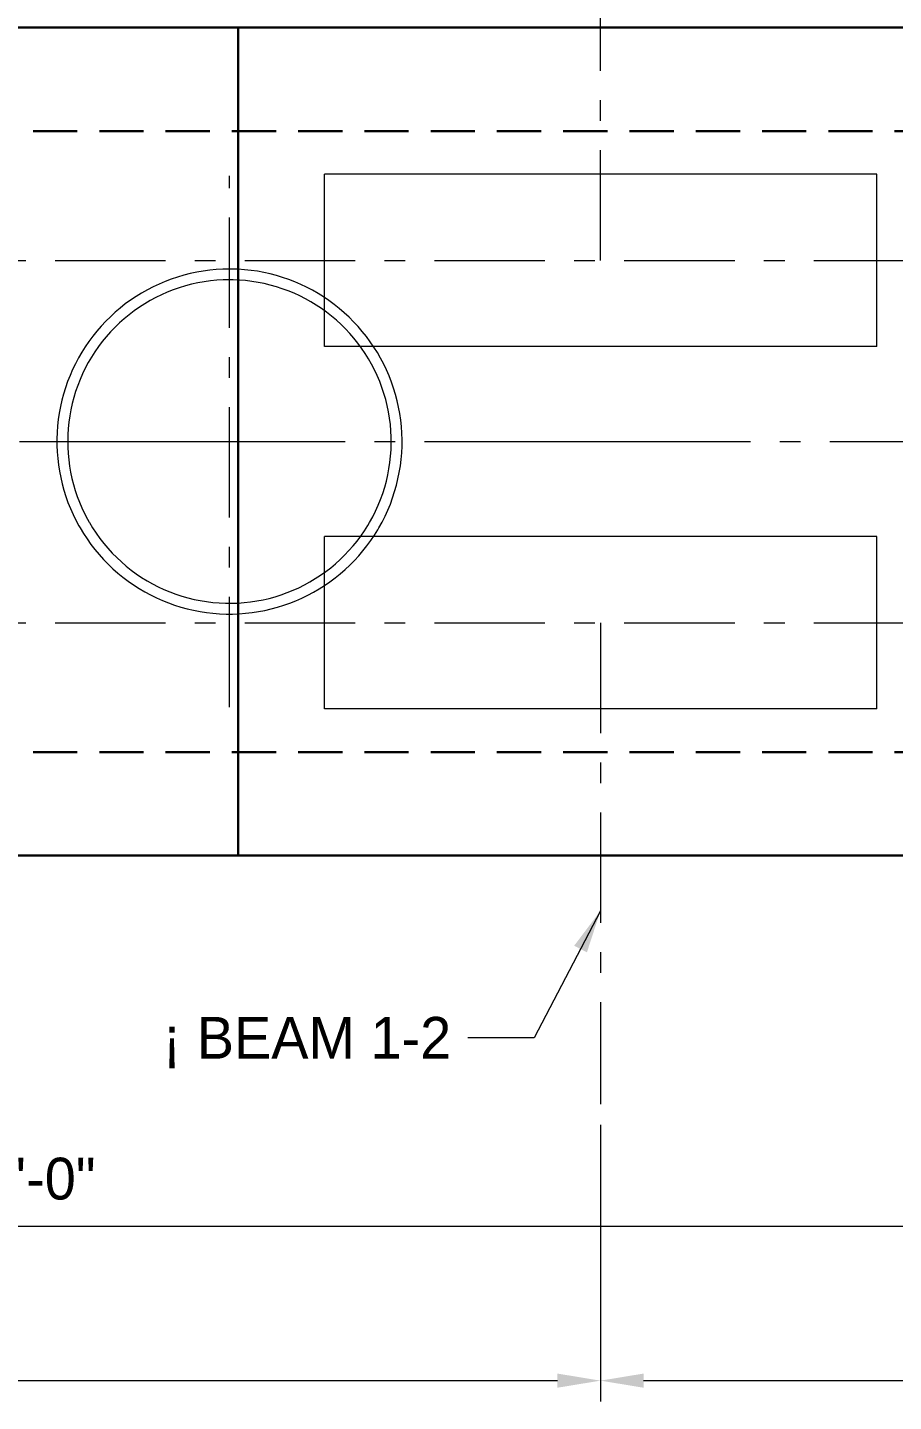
# Model space of a CAD drawing. Extents: x -1 to 861, y -26 to 2.
# Drawn here: x 254.44 to 258.62, y -10.31 to -3.67 of the extents above; entities that cross this region are included whole.
import ezdxf
from ezdxf.enums import TextEntityAlignment as Align

# ---------------------------------------------------------------- set-up
doc = ezdxf.new("R2010")
doc.units = 21
doc.header["$MEASUREMENT"] = 0
for name, pattern in [('DGN2', [0.12, 0.08, -0.04]), ('DGN4', [0.336, 0.2, -0.053, 0.03, -0.053]), ('DGN7', [0.726, 0.59, -0.053, 0.03, -0.053])]:
    doc.linetypes.add(name, pattern=pattern)
for name, color, linetype, lineweight in [('BearingPadMisc', 5, 'Continuous', 15), ('CL_Major', 1, 'DGN7', 9), ('CL_Minor', 7, 'DGN4', 9), ('Dimension', 7, 'Continuous', 9), ('Leader', 7, 'Continuous', 9), ('PileSteel_h', 30, 'DGN2', 15), ('SubStrConc', 3, 'Continuous', 30), ('SubStrConc2', 3, 'Continuous', 30), ('SubStrConc_h', 3, 'DGN2', 30), ('TextStructures', 7, 'Continuous', 9)]:
    doc.layers.add(name, color=color, linetype=linetype, lineweight=lineweight)
doc.styles.add('FDOT Structures', font='FDOT.ttf')
doc.styles.add('FDOT Structures Annotation', font='FDOT.ttf')

msp = doc.modelspace()

# ---------------------------------------------------------------- linework, layer by layer
at = {"layer": 'BearingPadMisc'}
for points in [[(258.5417, -4.3776), (255.875, -4.3776)], [(255.875, -5.211), (255.875, -4.3776)], [(258.5417, -5.2109), (258.5417, -4.3776)], [(258.5417, -5.2109), (255.875, -5.211)], [(258.5417, -6.1276), (255.8751, -6.1276)], [(255.8751, -6.961), (255.8751, -6.1276)], [(258.5417, -6.9609), (258.5417, -6.1276)], [(258.5417, -6.9609), (255.8751, -6.961)]]:
    msp.add_lwpolyline(points, dxfattribs=at)
at = {"layer": 'CL_Major', "ltscale": 2.666667}
msp.add_line((242.6667, -5.6694), (263.1667, -5.6694), dxfattribs=at)
at = {"layer": 'CL_Minor', "ltscale": 2.666667}
for p, q in [((257.208, -4.7947), (257.208, -2.4692)), ((255.4167, -6.9527), (255.4167, -4.386)), ((242.6667, -4.7947), (263.1667, -4.7947)), ((242.6667, -6.5447), (263.1667, -6.5447)), ((257.208, -6.5447), (257.208, -8.8696))]:
    msp.add_line(p, q, dxfattribs=at)
at = {"layer": 'Dimension'}
for p, q in [((257.208, -8.9704), (257.208, -10.3065)), ((257.208, -8.9704), (257.208, -10.3065)), ((245.625, -9.459), (260.2084, -9.459)), ((248.8333, -10.2057), (256.9998, -10.2057)), ((257.4163, -10.2057), (262.2918, -10.2057))]:
    msp.add_line(p, q, dxfattribs=at)
for points in [[(256.9998, -10.1714), (257.208, -10.2057), (256.9998, -10.2399)], [(257.4163, -10.2399), (257.208, -10.2057), (257.4163, -10.1714)]]:
    msp.add_solid(points, dxfattribs=at)
at = {"layer": 'Leader'}
msp.add_lwpolyline([(257.208, -7.9362), (256.888, -8.5496), (256.568, -8.5496)], dxfattribs=at)
msp.add_solid([(257.208, -7.9362), (257.1425, -8.1369), (257.0809, -8.1048)], dxfattribs=at)
at = {"layer": 'PileSteel_h', "ltscale": 2.666667}
for points in [[(255.4167, -4.836), (255.3848, -4.8366), (255.353, -4.8384), (255.3213, -4.8415), (255.2898, -4.8457), (255.2584, -4.8512), (255.2273, -4.8578), (255.1965, -4.8656), (255.166, -4.8746), (255.1359, -4.8847), (255.1063, -4.896), (255.077, -4.9084), (255.0483, -4.9218), (255.0202, -4.9364), (254.9926, -4.952), (254.9656, -4.9686), (254.9393, -4.9863), (254.9137, -5.0049), (254.8889, -5.0245), (254.8648, -5.045), (254.8415, -5.0664), (254.819, -5.0886), (254.7974, -5.1117), (254.7767, -5.1356), (254.757, -5.1602), (254.7382, -5.1855), (254.7203, -5.2116), (254.7035, -5.2383), (254.6877, -5.2656), (254.673, -5.2934), (254.6593, -5.3218), (254.6467, -5.3507), (254.6352, -5.38), (254.6248, -5.4097), (254.6156, -5.4398), (254.6075, -5.4702), (254.6006, -5.5008), (254.5948, -5.5317), (254.5902, -5.5628), (254.5868, -5.594), (254.5845, -5.6253), (254.5835, -5.6567), (254.5836, -5.6881), (254.5849, -5.7194), (254.5874, -5.7507), (254.591, -5.7818), (254.5958, -5.8127), (254.6018, -5.8435), (254.6089, -5.8739), (254.6171, -5.9041), (254.6265, -5.934), (254.637, -5.9634), (254.6486, -5.9924), (254.6612, -6.021), (254.6749, -6.049), (254.6896, -6.0765), (254.695, -6.086), (254.7115, -6.1133), (254.729, -6.1399), (254.7475, -6.1659), (254.7669, -6.1911), (254.7873, -6.2155), (254.8086, -6.2391), (254.8308, -6.2619), (254.8538, -6.2838), (254.8776, -6.3048), (254.9022, -6.3248), (254.9275, -6.344), (254.9535, -6.3621), (254.9802, -6.3792), (255.0075, -6.3953), (255.0354, -6.4103), (255.0639, -6.4243), (255.0928, -6.4371), (255.1222, -6.4489), (255.152, -6.4595), (255.1822, -6.469), (255.2127, -6.4773), (255.2434, -6.4844), (255.2744, -6.4904), (255.3057, -6.4952), (255.337, -6.4988), (255.3685, -6.5013), (255.4, -6.5025), (255.4315, -6.5025), (255.463, -6.5014), (255.4944, -6.499), (255.5257, -6.4955), (255.5569, -6.4908), (255.5878, -6.4849), (255.6185, -6.4779), (255.6488, -6.4697), (255.6789, -6.4603), (255.7085, -6.4499), (255.7377, -6.4383), (255.7665, -6.4257), (255.7947, -6.412), (255.8224, -6.3972), (255.8495, -6.3814), (255.876, -6.3647), (255.9018, -6.3469), (255.927, -6.3282), (255.9514, -6.3085), (255.975, -6.288), (255.9978, -6.2666), (256.0198, -6.2444), (256.041, -6.2213), (256.0613, -6.1975), (256.0806, -6.173), (256.099, -6.1478), (256.1165, -6.1219), (256.1329, -6.0954), (256.1384, -6.086), (256.1538, -6.0581), (256.1681, -6.0296), (256.1813, -6.0006), (256.1934, -5.9712), (256.2044, -5.9413), (256.2142, -5.9111), (256.2228, -5.8805), (256.2303, -5.8496), (256.2366, -5.8185), (256.2417, -5.7871), (256.2456, -5.7556), (256.2482, -5.724), (256.2497, -5.6924), (256.25, -5.6607), (256.2491, -5.629), (256.2469, -5.5974), (256.2436, -5.5659), (256.2391, -5.5346), (256.2334, -5.5035), (256.2265, -5.4726), (256.2185, -5.4421), (256.2093, -5.4118), (256.1989, -5.382), (256.1875, -5.3525), (256.1749, -5.3236), (256.1613, -5.2951), (256.1466, -5.2672), (256.1309, -5.2399), (256.1141, -5.2132), (256.0964, -5.1871), (256.0777, -5.1618), (256.058, -5.1372), (256.0375, -5.1134), (256.016, -5.0903), (255.9938, -5.0681), (255.9707, -5.0468), (255.9468, -5.0263), (255.9222, -5.0068), (255.8969, -4.9882), (255.8709, -4.9706), (255.8443, -4.954), (255.817, -4.9384), (255.7892, -4.9239), (255.7609, -4.9104), (255.7322, -4.898), (255.703, -4.8867), (255.6734, -4.8765), (255.6434, -4.8674), (255.6131, -4.8595), (255.5826, -4.8527), (255.5519, -4.847), (255.521, -4.8425), (255.4899, -4.8392), (255.4588, -4.837), (255.4376, -4.8362), (255.4167, -4.836)], [(255.4167, -4.836), (255.3848, -4.8366), (255.353, -4.8384), (255.3213, -4.8415), (255.2898, -4.8457), (255.2584, -4.8512), (255.2273, -4.8578), (255.1965, -4.8656), (255.166, -4.8746), (255.1359, -4.8847), (255.1063, -4.896), (255.077, -4.9084), (255.0483, -4.9218), (255.0202, -4.9364), (254.9926, -4.952), (254.9656, -4.9686), (254.9393, -4.9863), (254.9137, -5.0049), (254.8889, -5.0245), (254.8648, -5.045), (254.8415, -5.0664), (254.819, -5.0886), (254.7974, -5.1117), (254.7767, -5.1356), (254.757, -5.1602), (254.7382, -5.1855), (254.7203, -5.2116), (254.7035, -5.2383), (254.6877, -5.2656), (254.673, -5.2934), (254.6593, -5.3218), (254.6467, -5.3507), (254.6352, -5.38), (254.6248, -5.4097), (254.6156, -5.4398), (254.6075, -5.4702), (254.6006, -5.5008), (254.5948, -5.5317), (254.5902, -5.5628), (254.5868, -5.594), (254.5845, -5.6253), (254.5835, -5.6567), (254.5836, -5.6881), (254.5849, -5.7194), (254.5874, -5.7507), (254.591, -5.7818), (254.5958, -5.8127), (254.6018, -5.8435), (254.6089, -5.8739), (254.6171, -5.9041), (254.6265, -5.934), (254.637, -5.9634), (254.6486, -5.9924), (254.6612, -6.021), (254.6749, -6.049), (254.6896, -6.0765), (254.695, -6.086), (254.7115, -6.1133), (254.729, -6.1399), (254.7475, -6.1659), (254.7669, -6.1911), (254.7873, -6.2155), (254.8086, -6.2391), (254.8308, -6.2619), (254.8538, -6.2838), (254.8776, -6.3048), (254.9022, -6.3248), (254.9275, -6.344), (254.9535, -6.3621), (254.9802, -6.3792), (255.0075, -6.3953), (255.0354, -6.4103), (255.0639, -6.4243), (255.0928, -6.4371), (255.1222, -6.4489), (255.152, -6.4595), (255.1822, -6.469), (255.2127, -6.4773), (255.2434, -6.4844), (255.2744, -6.4904), (255.3057, -6.4952), (255.337, -6.4988), (255.3685, -6.5013), (255.4, -6.5025), (255.4315, -6.5025), (255.463, -6.5014), (255.4944, -6.499), (255.5257, -6.4955), (255.5569, -6.4908), (255.5878, -6.4849), (255.6185, -6.4779), (255.6488, -6.4697), (255.6789, -6.4603), (255.7085, -6.4499), (255.7377, -6.4383), (255.7665, -6.4257), (255.7947, -6.412), (255.8224, -6.3972), (255.8495, -6.3814), (255.876, -6.3647), (255.9018, -6.3469), (255.927, -6.3282), (255.9514, -6.3085), (255.975, -6.288), (255.9978, -6.2666), (256.0198, -6.2444), (256.041, -6.2213), (256.0613, -6.1975), (256.0806, -6.173), (256.099, -6.1478), (256.1165, -6.1219), (256.1329, -6.0954), (256.1384, -6.086), (256.1538, -6.0581), (256.1681, -6.0296), (256.1813, -6.0006), (256.1934, -5.9712), (256.2044, -5.9413), (256.2142, -5.9111), (256.2228, -5.8805), (256.2303, -5.8496), (256.2366, -5.8185), (256.2417, -5.7871), (256.2456, -5.7556), (256.2482, -5.724), (256.2497, -5.6924), (256.25, -5.6607), (256.2491, -5.629), (256.2469, -5.5974), (256.2436, -5.5659), (256.2391, -5.5346), (256.2334, -5.5035), (256.2265, -5.4726), (256.2185, -5.4421), (256.2093, -5.4118), (256.1989, -5.382), (256.1875, -5.3525), (256.1749, -5.3236), (256.1613, -5.2951), (256.1466, -5.2672), (256.1309, -5.2399), (256.1141, -5.2132), (256.0964, -5.1871), (256.0777, -5.1618), (256.058, -5.1372), (256.0375, -5.1134), (256.016, -5.0903), (255.9938, -5.0681), (255.9707, -5.0468), (255.9468, -5.0263), (255.9222, -5.0068), (255.8969, -4.9882), (255.8709, -4.9706), (255.8443, -4.954), (255.817, -4.9384), (255.7892, -4.9239), (255.7609, -4.9104), (255.7322, -4.898), (255.703, -4.8867), (255.6734, -4.8765), (255.6434, -4.8674), (255.6131, -4.8595), (255.5826, -4.8527), (255.5519, -4.847), (255.521, -4.8425), (255.4899, -4.8392), (255.4588, -4.837), (255.4376, -4.8362), (255.4167, -4.836)], [(255.4167, -4.836), (255.3848, -4.8366), (255.353, -4.8384), (255.3213, -4.8415), (255.2898, -4.8457), (255.2584, -4.8512), (255.2273, -4.8578), (255.1965, -4.8656), (255.166, -4.8746), (255.1359, -4.8847), (255.1063, -4.896), (255.077, -4.9084), (255.0483, -4.9218), (255.0202, -4.9364), (254.9926, -4.952), (254.9656, -4.9686), (254.9393, -4.9863), (254.9137, -5.0049), (254.8889, -5.0245), (254.8648, -5.045), (254.8415, -5.0664), (254.819, -5.0886), (254.7974, -5.1117), (254.7767, -5.1356), (254.757, -5.1602), (254.7382, -5.1855), (254.7203, -5.2116), (254.7035, -5.2383), (254.6877, -5.2656), (254.673, -5.2934), (254.6593, -5.3218), (254.6467, -5.3507), (254.6352, -5.38), (254.6248, -5.4097), (254.6156, -5.4398), (254.6075, -5.4702), (254.6006, -5.5008), (254.5948, -5.5317), (254.5902, -5.5628), (254.5868, -5.594), (254.5845, -5.6253), (254.5835, -5.6567), (254.5836, -5.6881), (254.5849, -5.7194), (254.5874, -5.7507), (254.591, -5.7818), (254.5958, -5.8127), (254.6018, -5.8435), (254.6089, -5.8739), (254.6171, -5.9041), (254.6265, -5.934), (254.637, -5.9634), (254.6486, -5.9924), (254.6612, -6.021), (254.6749, -6.049), (254.6896, -6.0765), (254.695, -6.086), (254.7115, -6.1133), (254.729, -6.1399), (254.7475, -6.1659), (254.7669, -6.1911), (254.7873, -6.2155), (254.8086, -6.2391), (254.8308, -6.2619), (254.8538, -6.2838), (254.8776, -6.3048), (254.9022, -6.3248), (254.9275, -6.344), (254.9535, -6.3621), (254.9802, -6.3792), (255.0075, -6.3953), (255.0354, -6.4103), (255.0639, -6.4243), (255.0928, -6.4371), (255.1222, -6.4489), (255.152, -6.4595), (255.1822, -6.469), (255.2127, -6.4773), (255.2434, -6.4844), (255.2744, -6.4904), (255.3057, -6.4952), (255.337, -6.4988), (255.3685, -6.5013), (255.4, -6.5025), (255.4315, -6.5025), (255.463, -6.5014), (255.4944, -6.499), (255.5257, -6.4955), (255.5569, -6.4908), (255.5878, -6.4849), (255.6185, -6.4779), (255.6488, -6.4697), (255.6789, -6.4603), (255.7085, -6.4499), (255.7377, -6.4383), (255.7665, -6.4257), (255.7947, -6.412), (255.8224, -6.3972), (255.8495, -6.3814), (255.876, -6.3647), (255.9018, -6.3469), (255.927, -6.3282), (255.9514, -6.3085), (255.975, -6.288), (255.9978, -6.2666), (256.0198, -6.2444), (256.041, -6.2213), (256.0613, -6.1975), (256.0806, -6.173), (256.099, -6.1478), (256.1165, -6.1219), (256.1329, -6.0954), (256.1384, -6.086), (256.1538, -6.0581), (256.1681, -6.0296), (256.1813, -6.0006), (256.1934, -5.9712), (256.2044, -5.9413), (256.2142, -5.9111), (256.2228, -5.8805), (256.2303, -5.8496), (256.2366, -5.8185), (256.2417, -5.7871), (256.2456, -5.7556), (256.2482, -5.724), (256.2497, -5.6924), (256.25, -5.6607), (256.2491, -5.629), (256.2469, -5.5974), (256.2436, -5.5659), (256.2391, -5.5346), (256.2334, -5.5035), (256.2265, -5.4726), (256.2185, -5.4421), (256.2093, -5.4118), (256.1989, -5.382), (256.1875, -5.3525), (256.1749, -5.3236), (256.1613, -5.2951), (256.1466, -5.2672), (256.1309, -5.2399), (256.1141, -5.2132), (256.0964, -5.1871), (256.0777, -5.1618), (256.058, -5.1372), (256.0375, -5.1134), (256.016, -5.0903), (255.9938, -5.0681), (255.9707, -5.0468), (255.9468, -5.0263), (255.9222, -5.0068), (255.8969, -4.9882), (255.8709, -4.9706), (255.8443, -4.954), (255.817, -4.9384), (255.7892, -4.9239), (255.7609, -4.9104), (255.7322, -4.898), (255.703, -4.8867), (255.6734, -4.8765), (255.6434, -4.8674), (255.6131, -4.8595), (255.5826, -4.8527), (255.5519, -4.847), (255.521, -4.8425), (255.4899, -4.8392), (255.4588, -4.837), (255.4376, -4.8362), (255.4167, -4.836)], [(255.4167, -4.836), (255.3848, -4.8366), (255.353, -4.8384), (255.3213, -4.8415), (255.2898, -4.8457), (255.2584, -4.8512), (255.2273, -4.8578), (255.1965, -4.8656), (255.166, -4.8746), (255.1359, -4.8847), (255.1063, -4.896), (255.077, -4.9084), (255.0483, -4.9218), (255.0202, -4.9364), (254.9926, -4.952), (254.9656, -4.9686), (254.9393, -4.9863), (254.9137, -5.0049), (254.8889, -5.0245), (254.8648, -5.045), (254.8415, -5.0664), (254.819, -5.0886), (254.7974, -5.1117), (254.7767, -5.1356), (254.757, -5.1602), (254.7382, -5.1855), (254.7203, -5.2116), (254.7035, -5.2383), (254.6877, -5.2656), (254.673, -5.2934), (254.6593, -5.3218), (254.6467, -5.3507), (254.6352, -5.38), (254.6248, -5.4097), (254.6156, -5.4398), (254.6075, -5.4702), (254.6006, -5.5008), (254.5948, -5.5317), (254.5902, -5.5628), (254.5868, -5.594), (254.5845, -5.6253), (254.5835, -5.6567), (254.5836, -5.6881), (254.5849, -5.7194), (254.5874, -5.7507), (254.591, -5.7818), (254.5958, -5.8127), (254.6018, -5.8435), (254.6089, -5.8739), (254.6171, -5.9041), (254.6265, -5.934), (254.637, -5.9634), (254.6486, -5.9924), (254.6612, -6.021), (254.6749, -6.049), (254.6896, -6.0765), (254.695, -6.086), (254.7115, -6.1133), (254.729, -6.1399), (254.7475, -6.1659), (254.7669, -6.1911), (254.7873, -6.2155), (254.8086, -6.2391), (254.8308, -6.2619), (254.8538, -6.2838), (254.8776, -6.3048), (254.9022, -6.3248), (254.9275, -6.344), (254.9535, -6.3621), (254.9802, -6.3792), (255.0075, -6.3953), (255.0354, -6.4103), (255.0639, -6.4243), (255.0928, -6.4371), (255.1222, -6.4489), (255.152, -6.4595), (255.1822, -6.469), (255.2127, -6.4773), (255.2434, -6.4844), (255.2744, -6.4904), (255.3057, -6.4952), (255.337, -6.4988), (255.3685, -6.5013), (255.4, -6.5025), (255.4315, -6.5025), (255.463, -6.5014), (255.4944, -6.499), (255.5257, -6.4955), (255.5569, -6.4908), (255.5878, -6.4849), (255.6185, -6.4779), (255.6488, -6.4697), (255.6789, -6.4603), (255.7085, -6.4499), (255.7377, -6.4383), (255.7665, -6.4257), (255.7947, -6.412), (255.8224, -6.3972), (255.8495, -6.3814), (255.876, -6.3647), (255.9018, -6.3469), (255.927, -6.3282), (255.9514, -6.3085), (255.975, -6.288), (255.9978, -6.2666), (256.0198, -6.2444), (256.041, -6.2213), (256.0613, -6.1975), (256.0806, -6.173), (256.099, -6.1478), (256.1165, -6.1219), (256.1329, -6.0954), (256.1384, -6.086), (256.1538, -6.0581), (256.1681, -6.0296), (256.1813, -6.0006), (256.1934, -5.9712), (256.2044, -5.9413), (256.2142, -5.9111), (256.2228, -5.8805), (256.2303, -5.8496), (256.2366, -5.8185), (256.2417, -5.7871), (256.2456, -5.7556), (256.2482, -5.724), (256.2497, -5.6924), (256.25, -5.6607), (256.2491, -5.629), (256.2469, -5.5974), (256.2436, -5.5659), (256.2391, -5.5346), (256.2334, -5.5035), (256.2265, -5.4726), (256.2185, -5.4421), (256.2093, -5.4118), (256.1989, -5.382), (256.1875, -5.3525), (256.1749, -5.3236), (256.1613, -5.2951), (256.1466, -5.2672), (256.1309, -5.2399), (256.1141, -5.2132), (256.0964, -5.1871), (256.0777, -5.1618), (256.058, -5.1372), (256.0375, -5.1134), (256.016, -5.0903), (255.9938, -5.0681), (255.9707, -5.0468), (255.9468, -5.0263), (255.9222, -5.0068), (255.8969, -4.9882), (255.8709, -4.9706), (255.8443, -4.954), (255.817, -4.9384), (255.7892, -4.9239), (255.7609, -4.9104), (255.7322, -4.898), (255.703, -4.8867), (255.6734, -4.8765), (255.6434, -4.8674), (255.6131, -4.8595), (255.5826, -4.8527), (255.5519, -4.847), (255.521, -4.8425), (255.4899, -4.8392), (255.4588, -4.837), (255.4376, -4.8362), (255.4167, -4.836)], [(255.4167, -4.836), (255.3848, -4.8366), (255.353, -4.8384), (255.3213, -4.8415), (255.2898, -4.8457), (255.2584, -4.8512), (255.2273, -4.8578), (255.1965, -4.8656), (255.166, -4.8746), (255.1359, -4.8847), (255.1063, -4.896), (255.077, -4.9084), (255.0483, -4.9218), (255.0202, -4.9364), (254.9926, -4.952), (254.9656, -4.9686), (254.9393, -4.9863), (254.9137, -5.0049), (254.8889, -5.0245), (254.8648, -5.045), (254.8415, -5.0664), (254.819, -5.0886), (254.7974, -5.1117), (254.7767, -5.1356), (254.757, -5.1602), (254.7382, -5.1855), (254.7203, -5.2116), (254.7035, -5.2383), (254.6877, -5.2656), (254.673, -5.2934), (254.6593, -5.3218), (254.6467, -5.3507), (254.6352, -5.38), (254.6248, -5.4097), (254.6156, -5.4398), (254.6075, -5.4702), (254.6006, -5.5008), (254.5948, -5.5317), (254.5902, -5.5628), (254.5868, -5.594), (254.5845, -5.6253), (254.5835, -5.6567), (254.5836, -5.6881), (254.5849, -5.7194), (254.5874, -5.7507), (254.591, -5.7818), (254.5958, -5.8127), (254.6018, -5.8435), (254.6089, -5.8739), (254.6171, -5.9041), (254.6265, -5.934), (254.637, -5.9634), (254.6486, -5.9924), (254.6612, -6.021), (254.6749, -6.049), (254.6896, -6.0765), (254.695, -6.086), (254.7115, -6.1133), (254.729, -6.1399), (254.7475, -6.1659), (254.7669, -6.1911), (254.7873, -6.2155), (254.8086, -6.2391), (254.8308, -6.2619), (254.8538, -6.2838), (254.8776, -6.3048), (254.9022, -6.3248), (254.9275, -6.344), (254.9535, -6.3621), (254.9802, -6.3792), (255.0075, -6.3953), (255.0354, -6.4103), (255.0639, -6.4243), (255.0928, -6.4371), (255.1222, -6.4489), (255.152, -6.4595), (255.1822, -6.469), (255.2127, -6.4773), (255.2434, -6.4844), (255.2744, -6.4904), (255.3057, -6.4952), (255.337, -6.4988), (255.3685, -6.5013), (255.4, -6.5025), (255.4315, -6.5025), (255.463, -6.5014), (255.4944, -6.499), (255.5257, -6.4955), (255.5569, -6.4908), (255.5878, -6.4849), (255.6185, -6.4779), (255.6488, -6.4697), (255.6789, -6.4603), (255.7085, -6.4499), (255.7377, -6.4383), (255.7665, -6.4257), (255.7947, -6.412), (255.8224, -6.3972), (255.8495, -6.3814), (255.876, -6.3647), (255.9018, -6.3469), (255.927, -6.3282), (255.9514, -6.3085), (255.975, -6.288), (255.9978, -6.2666), (256.0198, -6.2444), (256.041, -6.2213), (256.0613, -6.1975), (256.0806, -6.173), (256.099, -6.1478), (256.1165, -6.1219), (256.1329, -6.0954), (256.1384, -6.086), (256.1538, -6.0581), (256.1681, -6.0296), (256.1813, -6.0006), (256.1934, -5.9712), (256.2044, -5.9413), (256.2142, -5.9111), (256.2228, -5.8805), (256.2303, -5.8496), (256.2366, -5.8185), (256.2417, -5.7871), (256.2456, -5.7556), (256.2482, -5.724), (256.2497, -5.6924), (256.25, -5.6607), (256.2491, -5.629), (256.2469, -5.5974), (256.2436, -5.5659), (256.2391, -5.5346), (256.2334, -5.5035), (256.2265, -5.4726), (256.2185, -5.4421), (256.2093, -5.4118), (256.1989, -5.382), (256.1875, -5.3525), (256.1749, -5.3236), (256.1613, -5.2951), (256.1466, -5.2672), (256.1309, -5.2399), (256.1141, -5.2132), (256.0964, -5.1871), (256.0777, -5.1618), (256.058, -5.1372), (256.0375, -5.1134), (256.016, -5.0903), (255.9938, -5.0681), (255.9707, -5.0468), (255.9468, -5.0263), (255.9222, -5.0068), (255.8969, -4.9882), (255.8709, -4.9706), (255.8443, -4.954), (255.817, -4.9384), (255.7892, -4.9239), (255.7609, -4.9104), (255.7322, -4.898), (255.703, -4.8867), (255.6734, -4.8765), (255.6434, -4.8674), (255.6131, -4.8595), (255.5826, -4.8527), (255.5519, -4.847), (255.521, -4.8425), (255.4899, -4.8392), (255.4588, -4.837), (255.4376, -4.8362), (255.4167, -4.836)], [(255.4167, -4.836), (255.3848, -4.8366), (255.353, -4.8384), (255.3213, -4.8415), (255.2898, -4.8457), (255.2584, -4.8512), (255.2273, -4.8578), (255.1965, -4.8656), (255.166, -4.8746), (255.1359, -4.8847), (255.1063, -4.896), (255.077, -4.9084), (255.0483, -4.9218), (255.0202, -4.9364), (254.9926, -4.952), (254.9656, -4.9686), (254.9393, -4.9863), (254.9137, -5.0049), (254.8889, -5.0245), (254.8648, -5.045), (254.8415, -5.0664), (254.819, -5.0886), (254.7974, -5.1117), (254.7767, -5.1356), (254.757, -5.1602), (254.7382, -5.1855), (254.7203, -5.2116), (254.7035, -5.2383), (254.6877, -5.2656), (254.673, -5.2934), (254.6593, -5.3218), (254.6467, -5.3507), (254.6352, -5.38), (254.6248, -5.4097), (254.6156, -5.4398), (254.6075, -5.4702), (254.6006, -5.5008), (254.5948, -5.5317), (254.5902, -5.5628), (254.5868, -5.594), (254.5845, -5.6253), (254.5835, -5.6567), (254.5836, -5.6881), (254.5849, -5.7194), (254.5874, -5.7507), (254.591, -5.7818), (254.5958, -5.8127), (254.6018, -5.8435), (254.6089, -5.8739), (254.6171, -5.9041), (254.6265, -5.934), (254.637, -5.9634), (254.6486, -5.9924), (254.6612, -6.021), (254.6749, -6.049), (254.6896, -6.0765), (254.695, -6.086), (254.7115, -6.1133), (254.729, -6.1399), (254.7475, -6.1659), (254.7669, -6.1911), (254.7873, -6.2155), (254.8086, -6.2391), (254.8308, -6.2619), (254.8538, -6.2838), (254.8776, -6.3048), (254.9022, -6.3248), (254.9275, -6.344), (254.9535, -6.3621), (254.9802, -6.3792), (255.0075, -6.3953), (255.0354, -6.4103), (255.0639, -6.4243), (255.0928, -6.4371), (255.1222, -6.4489), (255.152, -6.4595), (255.1822, -6.469), (255.2127, -6.4773), (255.2434, -6.4844), (255.2744, -6.4904), (255.3057, -6.4952), (255.337, -6.4988), (255.3685, -6.5013), (255.4, -6.5025), (255.4315, -6.5025), (255.463, -6.5014), (255.4944, -6.499), (255.5257, -6.4955), (255.5569, -6.4908), (255.5878, -6.4849), (255.6185, -6.4779), (255.6488, -6.4697), (255.6789, -6.4603), (255.7085, -6.4499), (255.7377, -6.4383), (255.7665, -6.4257), (255.7947, -6.412), (255.8224, -6.3972), (255.8495, -6.3814), (255.876, -6.3647), (255.9018, -6.3469), (255.927, -6.3282), (255.9514, -6.3085), (255.975, -6.288), (255.9978, -6.2666), (256.0198, -6.2444), (256.041, -6.2213), (256.0613, -6.1975), (256.0806, -6.173), (256.099, -6.1478), (256.1165, -6.1219), (256.1329, -6.0954), (256.1384, -6.086), (256.1538, -6.0581), (256.1681, -6.0296), (256.1813, -6.0006), (256.1934, -5.9712), (256.2044, -5.9413), (256.2142, -5.9111), (256.2228, -5.8805), (256.2303, -5.8496), (256.2366, -5.8185), (256.2417, -5.7871), (256.2456, -5.7556), (256.2482, -5.724), (256.2497, -5.6924), (256.25, -5.6607), (256.2491, -5.629), (256.2469, -5.5974), (256.2436, -5.5659), (256.2391, -5.5346), (256.2334, -5.5035), (256.2265, -5.4726), (256.2185, -5.4421), (256.2093, -5.4118), (256.1989, -5.382), (256.1875, -5.3525), (256.1749, -5.3236), (256.1613, -5.2951), (256.1466, -5.2672), (256.1309, -5.2399), (256.1141, -5.2132), (256.0964, -5.1871), (256.0777, -5.1618), (256.058, -5.1372), (256.0375, -5.1134), (256.016, -5.0903), (255.9938, -5.0681), (255.9707, -5.0468), (255.9468, -5.0263), (255.9222, -5.0068), (255.8969, -4.9882), (255.8709, -4.9706), (255.8443, -4.954), (255.817, -4.9384), (255.7892, -4.9239), (255.7609, -4.9104), (255.7322, -4.898), (255.703, -4.8867), (255.6734, -4.8765), (255.6434, -4.8674), (255.6131, -4.8595), (255.5826, -4.8527), (255.5519, -4.847), (255.521, -4.8425), (255.4899, -4.8392), (255.4588, -4.837), (255.4376, -4.8362), (255.4167, -4.836)], [(255.4167, -4.8881), (255.3858, -4.8887), (255.355, -4.8905), (255.3243, -4.8936), (255.2938, -4.8978), (255.2635, -4.9032), (255.2334, -4.9099), (255.2036, -4.9177), (255.1742, -4.9267), (255.1452, -4.9368), (255.1166, -4.948), (255.0884, -4.9604), (255.0608, -4.9738), (255.0338, -4.9884), (255.0073, -5.0039), (254.9815, -5.0205), (254.9564, -5.0381), (254.932, -5.0566), (254.9083, -5.0761), (254.8855, -5.0965), (254.8634, -5.1177), (254.8423, -5.1398), (254.822, -5.1627), (254.8026, -5.1864), (254.7842, -5.2108), (254.7667, -5.2359), (254.7503, -5.2616), (254.7349, -5.288), (254.7205, -5.3149), (254.7072, -5.3423), (254.695, -5.3703), (254.6838, -5.3987), (254.6738, -5.4274), (254.665, -5.4566), (254.6573, -5.486), (254.6507, -5.5158), (254.6453, -5.5457), (254.6411, -5.5758), (254.638, -5.6061), (254.6362, -5.6364), (254.6355, -5.6668), (254.636, -5.6971), (254.6376, -5.7274), (254.6405, -5.7577), (254.6445, -5.7877), (254.6497, -5.8176), (254.656, -5.8472), (254.6635, -5.8766), (254.672, -5.9056), (254.6818, -5.9343), (254.6926, -5.9625), (254.7045, -5.9903), (254.7174, -6.0176), (254.7314, -6.0444), (254.7397, -6.0592), (254.7401, -6.06), (254.7561, -6.0864), (254.7731, -6.1121), (254.7911, -6.1372), (254.81, -6.1615), (254.8299, -6.1851), (254.8507, -6.2078), (254.8723, -6.2297), (254.8948, -6.2507), (254.9181, -6.2708), (254.9421, -6.2899), (254.9669, -6.3081), (254.9924, -6.3253), (255.0185, -6.3414), (255.0452, -6.3566), (255.0724, -6.3706), (255.1002, -6.3836), (255.1285, -6.3955), (255.1572, -6.4062), (255.1862, -6.4158), (255.2157, -6.4243), (255.2454, -6.4316), (255.2754, -6.4377), (255.3055, -6.4426), (255.3359, -6.4464), (255.3663, -6.4489), (255.3968, -6.4503), (255.4274, -6.4505), (255.4579, -6.4495), (255.4883, -6.4473), (255.5186, -6.4439), (255.5487, -6.4393), (255.5787, -6.4336), (255.6083, -6.4267), (255.6377, -6.4187), (255.6667, -6.4095), (255.6954, -6.3992), (255.7236, -6.3878), (255.7513, -6.3753), (255.7785, -6.3618), (255.8051, -6.3472), (255.8312, -6.3316), (255.8566, -6.315), (255.8813, -6.2974), (255.9054, -6.2789), (255.9286, -6.2595), (255.9511, -6.2392), (255.9728, -6.218), (255.9937, -6.1961), (256.0136, -6.1733), (256.0327, -6.1498), (256.0508, -6.1256), (256.068, -6.1008), (256.0842, -6.0753), (256.0929, -6.0606), (256.0933, -6.0599), (256.1082, -6.0329), (256.122, -6.0053), (256.1347, -5.9772), (256.1463, -5.9486), (256.1568, -5.9197), (256.1661, -5.8903), (256.1742, -5.8606), (256.1811, -5.8306), (256.1869, -5.8004), (256.1914, -5.77), (256.1948, -5.7395), (256.197, -5.7088), (256.1979, -5.6782), (256.1977, -5.6475), (256.1962, -5.6168), (256.1935, -5.5863), (256.1897, -5.5559), (256.1846, -5.5257), (256.1784, -5.4957), (256.171, -5.466), (256.1625, -5.4366), (256.1528, -5.4076), (256.142, -5.3789), (256.1301, -5.3508), (256.1171, -5.3231), (256.103, -5.296), (256.0879, -5.2695), (256.0718, -5.2436), (256.0547, -5.2183), (256.0366, -5.1938), (256.0175, -5.17), (255.9976, -5.1469), (255.9768, -5.1247), (255.9552, -5.1033), (255.9327, -5.0827), (255.9095, -5.0631), (255.8855, -5.0443), (255.8608, -5.0266), (255.8355, -5.0098), (255.8095, -4.994), (255.783, -4.9793), (255.7559, -4.9655), (255.7283, -4.9529), (255.7003, -4.9414), (255.6718, -4.9309), (255.643, -4.9216), (255.6138, -4.9134), (255.5844, -4.9063), (255.5547, -4.9004), (255.5249, -4.8956), (255.4948, -4.892), (255.4647, -4.8895), (255.4345, -4.8883), (255.4256, -4.8881), (255.4167, -4.8881)], [(255.4167, -4.8881), (255.3858, -4.8887), (255.355, -4.8905), (255.3243, -4.8936), (255.2938, -4.8978), (255.2635, -4.9032), (255.2334, -4.9099), (255.2036, -4.9177), (255.1742, -4.9267), (255.1452, -4.9368), (255.1166, -4.948), (255.0884, -4.9604), (255.0608, -4.9738), (255.0338, -4.9884), (255.0073, -5.0039), (254.9815, -5.0205), (254.9564, -5.0381), (254.932, -5.0566), (254.9083, -5.0761), (254.8855, -5.0965), (254.8634, -5.1177), (254.8423, -5.1398), (254.822, -5.1627), (254.8026, -5.1864), (254.7842, -5.2108), (254.7667, -5.2359), (254.7503, -5.2616), (254.7349, -5.288), (254.7205, -5.3149), (254.7072, -5.3423), (254.695, -5.3703), (254.6838, -5.3987), (254.6738, -5.4274), (254.665, -5.4566), (254.6573, -5.486), (254.6507, -5.5158), (254.6453, -5.5457), (254.6411, -5.5758), (254.638, -5.6061), (254.6362, -5.6364), (254.6355, -5.6668), (254.636, -5.6971), (254.6376, -5.7274), (254.6405, -5.7577), (254.6445, -5.7877), (254.6497, -5.8176), (254.656, -5.8472), (254.6635, -5.8766), (254.672, -5.9056), (254.6818, -5.9343), (254.6926, -5.9625), (254.7045, -5.9903), (254.7174, -6.0176), (254.7314, -6.0444), (254.7397, -6.0592), (254.7401, -6.06), (254.7561, -6.0864), (254.7731, -6.1121), (254.7911, -6.1372), (254.81, -6.1615), (254.8299, -6.1851), (254.8507, -6.2078), (254.8723, -6.2297), (254.8948, -6.2507), (254.9181, -6.2708), (254.9421, -6.2899), (254.9669, -6.3081), (254.9924, -6.3253), (255.0185, -6.3414), (255.0452, -6.3566), (255.0724, -6.3706), (255.1002, -6.3836), (255.1285, -6.3955), (255.1572, -6.4062), (255.1862, -6.4158), (255.2157, -6.4243), (255.2454, -6.4316), (255.2754, -6.4377), (255.3055, -6.4426), (255.3359, -6.4464), (255.3663, -6.4489), (255.3968, -6.4503), (255.4274, -6.4505), (255.4579, -6.4495), (255.4883, -6.4473), (255.5186, -6.4439), (255.5487, -6.4393), (255.5787, -6.4336), (255.6083, -6.4267), (255.6377, -6.4187), (255.6667, -6.4095), (255.6954, -6.3992), (255.7236, -6.3878), (255.7513, -6.3753), (255.7785, -6.3618), (255.8051, -6.3472), (255.8312, -6.3316), (255.8566, -6.315), (255.8813, -6.2974), (255.9054, -6.2789), (255.9286, -6.2595), (255.9511, -6.2392), (255.9728, -6.218), (255.9937, -6.1961), (256.0136, -6.1733), (256.0327, -6.1498), (256.0508, -6.1256), (256.068, -6.1008), (256.0842, -6.0753), (256.0929, -6.0606), (256.0933, -6.0599), (256.1082, -6.0329), (256.122, -6.0053), (256.1347, -5.9772), (256.1463, -5.9486), (256.1568, -5.9197), (256.1661, -5.8903), (256.1742, -5.8606), (256.1811, -5.8306), (256.1869, -5.8004), (256.1914, -5.77), (256.1948, -5.7395), (256.197, -5.7088), (256.1979, -5.6782), (256.1977, -5.6475), (256.1962, -5.6168), (256.1935, -5.5863), (256.1897, -5.5559), (256.1846, -5.5257), (256.1784, -5.4957), (256.171, -5.466), (256.1625, -5.4366), (256.1528, -5.4076), (256.142, -5.3789), (256.1301, -5.3508), (256.1171, -5.3231), (256.103, -5.296), (256.0879, -5.2695), (256.0718, -5.2436), (256.0547, -5.2183), (256.0366, -5.1938), (256.0175, -5.17), (255.9976, -5.1469), (255.9768, -5.1247), (255.9552, -5.1033), (255.9327, -5.0827), (255.9095, -5.0631), (255.8855, -5.0443), (255.8608, -5.0266), (255.8355, -5.0098), (255.8095, -4.994), (255.783, -4.9793), (255.7559, -4.9655), (255.7283, -4.9529), (255.7003, -4.9414), (255.6718, -4.9309), (255.643, -4.9216), (255.6138, -4.9134), (255.5844, -4.9063), (255.5547, -4.9004), (255.5249, -4.8956), (255.4948, -4.892), (255.4647, -4.8895), (255.4345, -4.8883), (255.4256, -4.8881), (255.4167, -4.8881)]]:
    msp.add_lwpolyline(points, dxfattribs=at)
at = {"layer": 'SubStrConc'}
for points in [[(255.4583, -3.6693), (250.375, -3.6694)], [(255.4584, -7.6693), (250.3751, -7.6694)]]:
    msp.add_lwpolyline(points, dxfattribs=at)
at = {"layer": 'SubStrConc2'}
for points in [[(258.9583, -3.6692), (255.4583, -3.6693)], [(255.4584, -7.6693), (255.4583, -3.6693)], [(258.9584, -7.6692), (255.4584, -7.6693)]]:
    msp.add_lwpolyline(points, dxfattribs=at)
at = {"layer": 'SubStrConc_h', "ltscale": 2.666667}
for points in [[(262.0417, -4.1692), (243.7917, -4.1696)], [(262.0417, -4.1692), (243.7917, -4.1696)], [(262.0417, -7.1692), (243.7917, -7.1696)], [(262.0417, -7.1692), (243.7917, -7.1696)]]:
    msp.add_lwpolyline(points, dxfattribs=at)

# ---------------------------------------------------------------- texts
at = {"layer": 'Dimension', "insert": (252.9167, -9.2574), "char_height": 0.2016, "attachment_point": 5, "style": 'FDOT Structures Annotation', "bg_fill": 3, "box_fill_scale": 1.1, "bg_fill_color": 1}
msp.add_mtext('3 EQUAL SPA @ 5\'-0" = 15\'-0"', dxfattribs=at)
at = {"layer": 'TextStructures', "style": 'FDOT Structures'}
msp.add_text('¡ BEAM 1-2', height=0.2016, dxfattribs=at).set_placement((256.4874, -8.5496), align=Align.MIDDLE_RIGHT)

doc.saveas('drawing.dxf')
